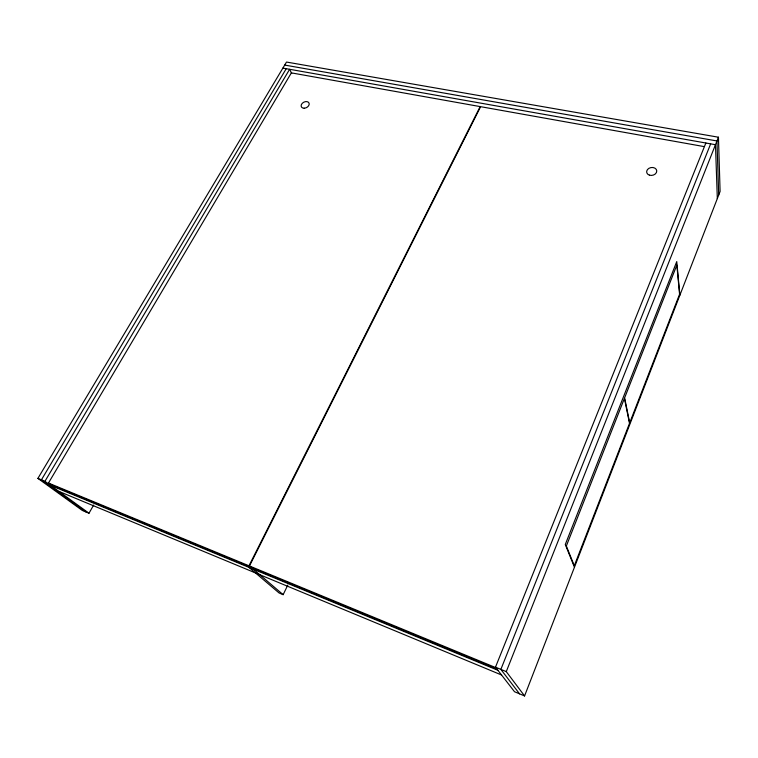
<?xml version="1.0" encoding="UTF-8"?>
<svg xmlns="http://www.w3.org/2000/svg" width="758" height="758" viewBox="0 0 758 758"><rect width="100%" height="100%" fill="white"/><g stroke="black" fill="none" stroke-linecap="round" stroke-linejoin="round"><path stroke-width="1.14" d="M705.85 143.016L495.486 667.163L514.53 691.741L524.574 695.948L720.1 191.414L718.451 137.217L286.496 62.052L37.9 478.393L82.243 510.399L88.989 513.232L93.679 505.017M524.574 695.948L506.278 671.616L718.451 137.217M710.653 143.859L500.867 669.38L519.543 693.845M248.956 567.382L279.067 592.964L283.141 594.679L287.803 585.091M497.456 669.276L251.391 567.638L249.467 565.989L480.619 106.679L704.125 146.597M248.975 565.79L480.165 106.594L291.366 72.872L48.465 483.045L50.928 484.826L250.907 567.439L248.975 565.79L48.465 483.045M37.9 478.393L44.94 481.302L289.622 69.291L291.707 73.517M286.249 68.694L41.415 479.842L85.607 511.811M284.695 65.074L716.964 140.96L718.707 194.996M282.886 68.097L715.476 144.712L717.324 198.587M495.486 667.163L506.278 671.616M249.467 565.989L496.376 667.883M50.521 485.347L497.93 670.318M58.83 491.374L501.55 674.99M44.94 481.302L88.989 513.232M253.238 569.154L283.141 594.679M574.45 567.24L565.279 544.509L676.752 261.576L679.879 295.194M629.51 423.362L574.289 565.752L566.34 546.016L624.421 398.367L629.51 423.362M679.575 294.246L629.699 422.869L624.62 397.855L676.856 265.082L679.575 294.246M304.166 108.214A4.273 3.032 -27 0 0 309.065 103.154A4.273 3.032 -27 0 0 302.281 103.296A4.273 3.032 -27 0 0 304.166 108.214M649.398 175.145A5.098 3.942 -10.4 0 0 656.76 170.872A5.098 3.942 -10.4 0 0 648.933 168.323A5.098 3.942 -10.4 0 0 649.398 175.145"/></g></svg>
